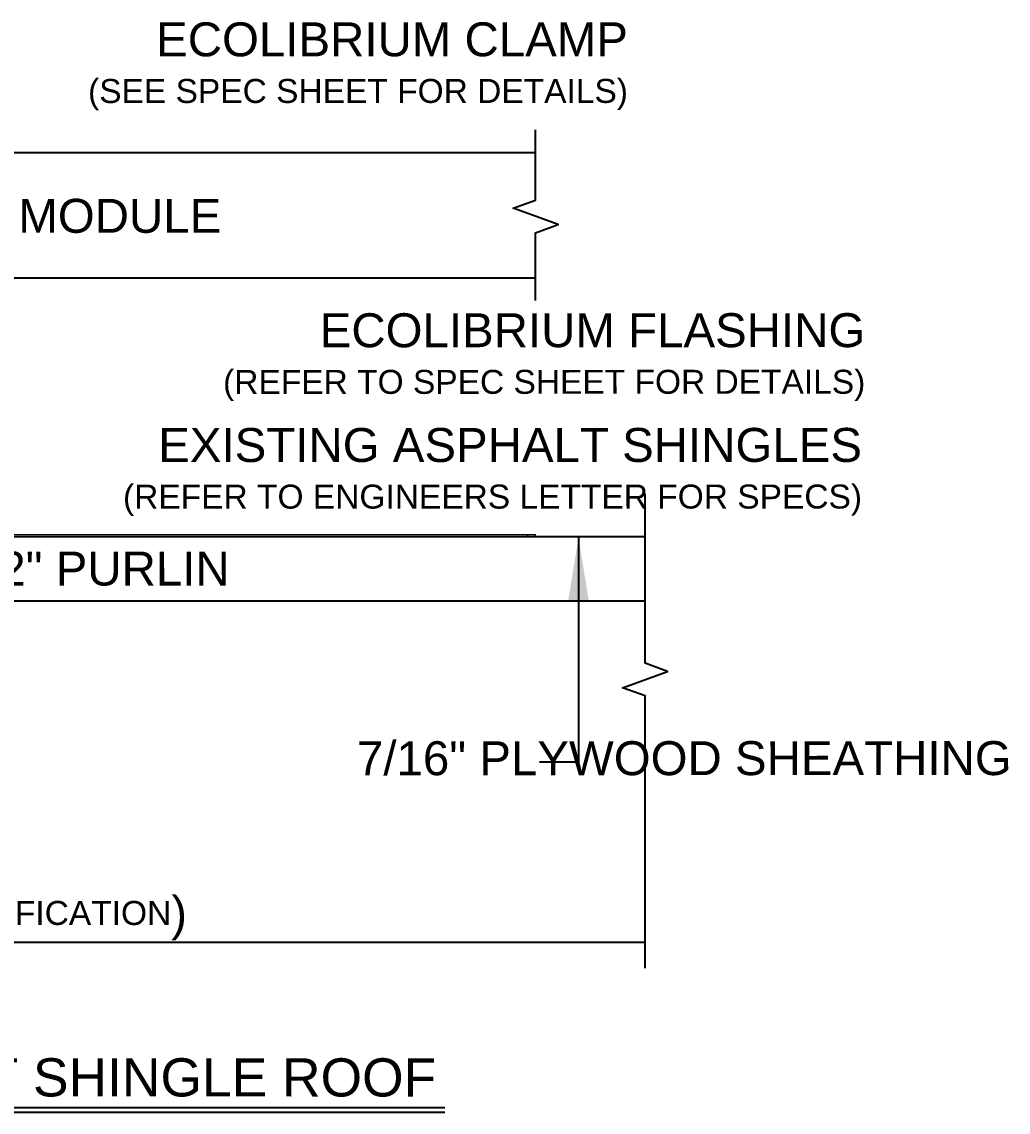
# Model space of a CAD drawing. Header units: feet. Extents: x 3965 to 4565, y 17056 to 17261.
# Drawn here: x 4436.5 to 4565, y 17061.3 to 17203.4 of the extents above; entities that cross this region are included whole.
import ezdxf

# ---------------------------------------------------------------- set-up
doc = ezdxf.new("R2010")
doc.units = ezdxf.units.FT
doc.header["$MEASUREMENT"] = 0
doc.linetypes.add('HIDDEN', pattern=[0.375, 0.25, -0.125])
doc.styles.add('PAPER SPACE TXT', font='technic_.ttf', dxfattribs={"height": 0.125})
doc.styles.add('TITLE BBLOCK TEXT', font='ARIALUNI.TTF')
doc.dimstyles.new('PAPER SPACE', dxfattribs={"dimscale": 0, "dimtxt": 0.125, "dimasz": 0.125, "dimexe": 0, "dimexo": 0.020508, "dimgap": 0.041992, "dimtad": 1, "dimdec": 4, "dimzin": 3, "dimdsep": 46, "dimlunit": 4, "dimtxsty": 'PAPER SPACE TXT', "dimcen": 0.125, "dimclrd": 1, "dimclre": 1, "dimclrt": 7, "dimadec": 0, "dimazin": 0, "dimtfac": 1, "dimtdec": 4, "dimtofl": 0, "dimtmove": 2, "dimatfit": 3, "dimfxl": 1, "dimfrac": 2, "dimtolj": 1, "dimtzin": 0, "dimarcsym": 1})

msp = doc.modelspace()

# ---------------------------------------------------------------- linework, layer by layer
at = {"color": 6}
for p, q in [((4388.01, 17186.35), (4503.4, 17186.35)), ((4286.39, 17169.99), (4503.4, 17169.99)), ((4286.39, 17136.31), (4517.66, 17136.31)), ((4286.39, 17127.93), (4517.66, 17127.93)), ((4286.39, 17061.89), (4491.58, 17061.89))]:
    msp.add_line(p, q, dxfattribs=at)
at = {"color": 7, "linetype": 'Continuous', "lineweight": 15}
for p, q in [((4286.39, 17136.31), (4503.4, 17136.31)), ((4287.45, 17136.58), (4502.34, 17136.58)), ((4287.45, 17136.31), (4502.34, 17136.31)), ((4502.34, 17136.31), (4502.34, 17136.58)), ((4502.34, 17136.58), (4503.4, 17136.58)), ((4503.4, 17136.31), (4503.4, 17136.58))]:
    msp.add_line(p, q, dxfattribs=at)
at = {"color": 7, "linetype": 'HIDDEN', "lineweight": 0}
msp.add_line((4502.34, 17136.58), (4502.34, 17136.31), dxfattribs=at)
at = {"color": 1}
msp.add_line((4286.39, 17083.46), (4517.66, 17083.46), dxfattribs=at)
at = {"color": 251, "linetype": 'Continuous'}
msp.add_line((4297.52, 17061.29), (4491.58, 17061.29), dxfattribs=at)
at = {"color": 7, "linetype": 'Continuous', "flags": 128}
for points in [[(4503.4, 17167.05), (4503.4, 17175.89), (4506.32, 17176.95), (4500.48, 17179.08), (4503.4, 17180.14), (4503.4, 17189.3)], [(4517.66, 17080.04), (4517.66, 17115.53), (4514.74, 17116.59), (4520.58, 17118.72), (4517.66, 17119.78), (4517.66, 17141.85)]]:
    msp.add_lwpolyline(points, dxfattribs=at)

# ---------------------------------------------------------------- texts
at = {"color": 7, "style": 'TITLE BBLOCK TEXT'}
for s, insert, char_height, width, attachment_point, rotation in [('\\A1;\\pt646.82;ECOLIBRIUM CLAMP\\P{\\H0.7063x;(SEE SPEC SHEET FOR DETAILS)}', (4515.43, 17203.3), 4.4236, 78.9525, 3, 0.0114), ('\\A1;\\pt646.82;MODULE', (4436.02, 17180.3), 4.4236, 111.7592, 1, 359.9886), ('\\A1;\\pt646.82;ECOLIBRIUM FLASHING\\P{\\H0.7063x;(REFER TO SPEC SHEET FOR DETAILS)}', (4546.35, 17165.4), 4.4236, 110.3673, 3, 0.0114), ('\\A1;\\pt646.82;EXISTING ASPHALT SHINGLES\\P{\\H0.7063x;(REFER TO ENGINEERS LETTER FOR SPECS)}', (4545.92, 17150.45), 4.4236, 110.368, 3, 0.0114), ('\\A1;\\pt646.82;1"X2" PURLIN', (4463.55, 17134.34), 4.4236, 147.8923, 3, 0.0114), ('\\A1;\\pt646.82;7/16" PLYWOOD SHEATHING', (4565.42, 17109.64), 4.4236, 147.8946, 3, 0.0114), ('\\A1;\\pi37.708,t684.53;EXISTING RAFTER\\P\\pi7.4608,t654.28;{\\H0.7063x;(REFER TO ENGINEERS LETTER FOR SPECIFICATION})', (4335, 17096.86), 4.4236, 130.138, 1, 359.9886), ('PV MODULE ATTACHMENT ON ASPHALT SHINGLE ROOF', (4299.65, 17068.35), 4.9766, 204.3044, 1, 359.9886)]:
    msp.add_mtext(s, dxfattribs=dict(at, insert=insert, char_height=char_height, width=width, attachment_point=attachment_point, rotation=rotation))

# ---------------------------------------------------------------- leaders
msp.add_leader([(4508.99, 17136.11), (4508.99, 17106.91), (4503.9, 17106.91)], dimstyle='PAPER SPACE', override={"dimscale": 66.653699, "dimtad": 0})

doc.saveas('drawing.dxf')
